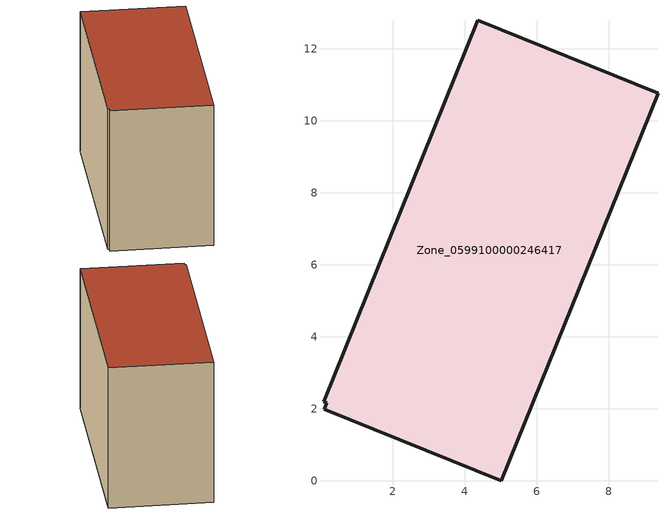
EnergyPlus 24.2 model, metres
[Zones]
Zone_0599100000246417
 floor ground (C_G): 0.16,2.16 0.07,2.2 4.36,12.79 9.37,10.77 5.01,0 0.09,1.99 z0
 wall outside (C_F): 5.01,0 9.37,10.77 4.36,12.79 0.07,2.2 0.16,2.16 0.09,1.99 5.01,0 z0:7.89
 roof outside (C_R): 0.16,2.16 0.09,1.99 5.01,0 9.37,10.77 4.36,12.79 0.07,2.2 z7.89
[BUILDING]
Pand.0599100000246417: North Axis=0; Terrain=City; Loads Convergence Tolerance Value=0.04; Temperature Convergence Tolerance Value=0.4; Solar Distribution=FullExterior; Maximum Number of Warmup Days=25; Minimum Number of Warmup Days=1
[Site:Location]
Rotterdam.The.Hague.AP_ZH_NLD Design_Conditions: Latitude=51.96; Longitude=4.45; Time Zone=1; Elevation=-4.5
[SITE:GROUNDTEMPERATURE:BUILDINGSURFACE]
18, 18, 18, 18, 18, 18, 18, 18, 18, 18, 18, 18
[MATERIAL] Thermal Absorptance=0.9; Solar Absorptance=0.7; Visible Absorptance=0.7
Name | Roughness | Thickness | Conductivity | Density | Specific Heat
G.TI.1975-1991 | MediumSmooth | 0.15 | 0.288461 | 540 | 1210
F.TI.1975-1991 | Rough | 0.3 | 0.230769 | 1920 | 840
R.TI.1975-1991 | MediumRough | 0.2 | 0.153846 | 1500 | 1000
[CONSTRUCTION]
C_G: G.TI.1975-1991
C_F: F.TI.1975-1991
C_R: R.TI.1975-1991
[ZONE]
Zone_0599100000246417: Type=1; Multiplier=1; Ceiling Height=Autocalculate; Volume=Autocalculate; Floor Area=autocalculate; Part of Total Floor Area=Yes
[ZONEINFILTRATION:DESIGNFLOWRATE]
Infil_Zone_0599100000246417: Zone or ZoneList or Space or SpaceList=Zone_0599100000246417; Schedule=AlwaysOn; Design Flow Rate Calculation Method=Flow/Area; Flow Rate per Floor Area=0.003; Constant Term Coefficient=1; Temperature Term Coefficient=0; Velocity Term Coefficient=0; Velocity Squared Term Coefficient=0
[HVACTEMPLATE:ZONE:IDEALLOADSAIRSYSTEM]
Zone_0599100000246417: Maximum Heating Supply Air Temperature=50; Minimum Cooling Supply Air Temperature=13; Maximum Heating Supply Air Humidity Ratio=0.0156; Minimum Cooling Supply Air Humidity Ratio=0.0077; Heating Limit=NoLimit; Cooling Limit=NoLimit; Dehumidification Control Type=ConstantSensibleHeatRatio; Cooling Sensible Heat Ratio=0.7; Dehumidification Setpoint=60; Humidification Control Type=None; Humidification Setpoint=30; Outdoor Air Method=None; Outdoor Air Flow Rate per Person=0.00944; Outdoor Air Flow Rate per Zone Floor Area=0; Outdoor Air Flow Rate per Zone=0; Demand Controlled Ventilation Type=None; Outdoor Air Economizer Type=NoEconomizer; Heat Recovery Type=None; Sensible Heat Recovery Effectiveness=0.7; Latent Heat Recovery Effectiveness=0.65
[ZONECONTROL:THERMOSTAT]
ThermostatControl_Zone_0599100000246417: Zone or ZoneList=Zone_0599100000246417; Control Type Schedule=DualSetpointControlType; Control 1=Thermostat_Zone_0599100000246417; Temperature Difference Between Cutout And Setpoint=0
[THERMOSTATSETPOINT:DUALSETPOINT]
Thermostat_Zone_0599100000246417: Heating Setpoint Temperature Schedule=HeatingSetpoint_Zone_0599100000246417; Cooling Setpoint Temperature Schedule=CoolingSetpoint_Zone_0599100000246417
[SCHEDULE:COMPACT]
HeatingSetpoint_Zone_0599100000246417: Through: 12/31, For: AllDays, Until: 24:00, 21
CoolingSetpoint_Zone_0599100000246417: Through: 12/31, For: AllDays, Until: 24:00, 24
DualSetpointControlType: Through: 12/31, For: AllDays, Until: 24:00, 4
AlwaysOn: Through: 12/31, For: AllDays, Until: 24:00, 1
